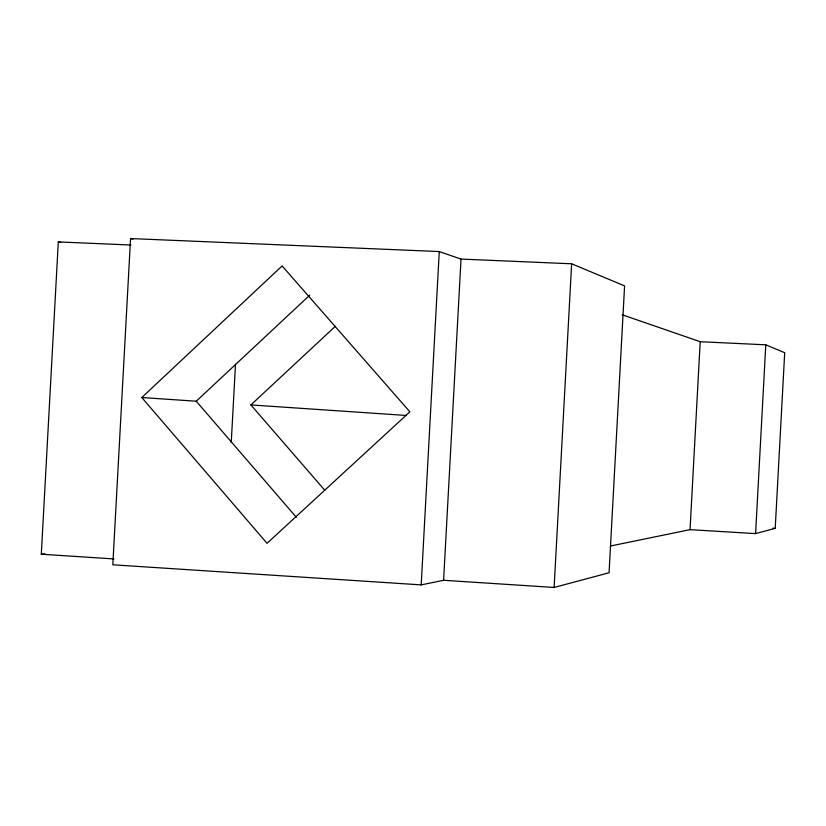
<?xml version="1.0" encoding="UTF-8"?>
<svg xmlns="http://www.w3.org/2000/svg" width="826" height="826" viewBox="0 0 826 826"><rect width="100%" height="100%" fill="white"/><g stroke="black" fill="none" stroke-linecap="round" stroke-linejoin="round"><path stroke-width="1.24" d="M113.905 558.923L41.3 554.225L58.305 241.925L130.983 245.023M130.56 238.549L112.811 564.788L421.198 584.891L443.603 580.286L554.122 587.451L609.072 572.759L624.59 285.889L571.644 263.793L461.022 259.075L439.267 251.558L130.56 238.549L133.048 239.158M231.239 442.602L235.503 364.214M421.198 584.891L439.267 251.558M443.603 580.286L461.022 259.075M554.122 587.451L571.644 263.793M610.455 546.007L690.04 529.662L700.2 341.706L622.277 314.789M690.04 529.662L755.594 533.606L765.785 344.824L700.2 341.706M755.594 533.606L775.211 528.361L784.7 352.712L765.785 344.824M141.793 397.533L282.12 265.92L409.872 411.823L267.046 543.322L141.793 397.533L196.247 401.219L296.348 517.293M196.247 401.219L309.678 295.233M324.742 490.221L250.887 404.926L335.418 326.249M41.3 554.225L45.131 553.854M772.671 528.217L775.211 528.361M250.887 404.926L406.268 415.457M58.305 241.925L60.814 242.472"/></g></svg>
